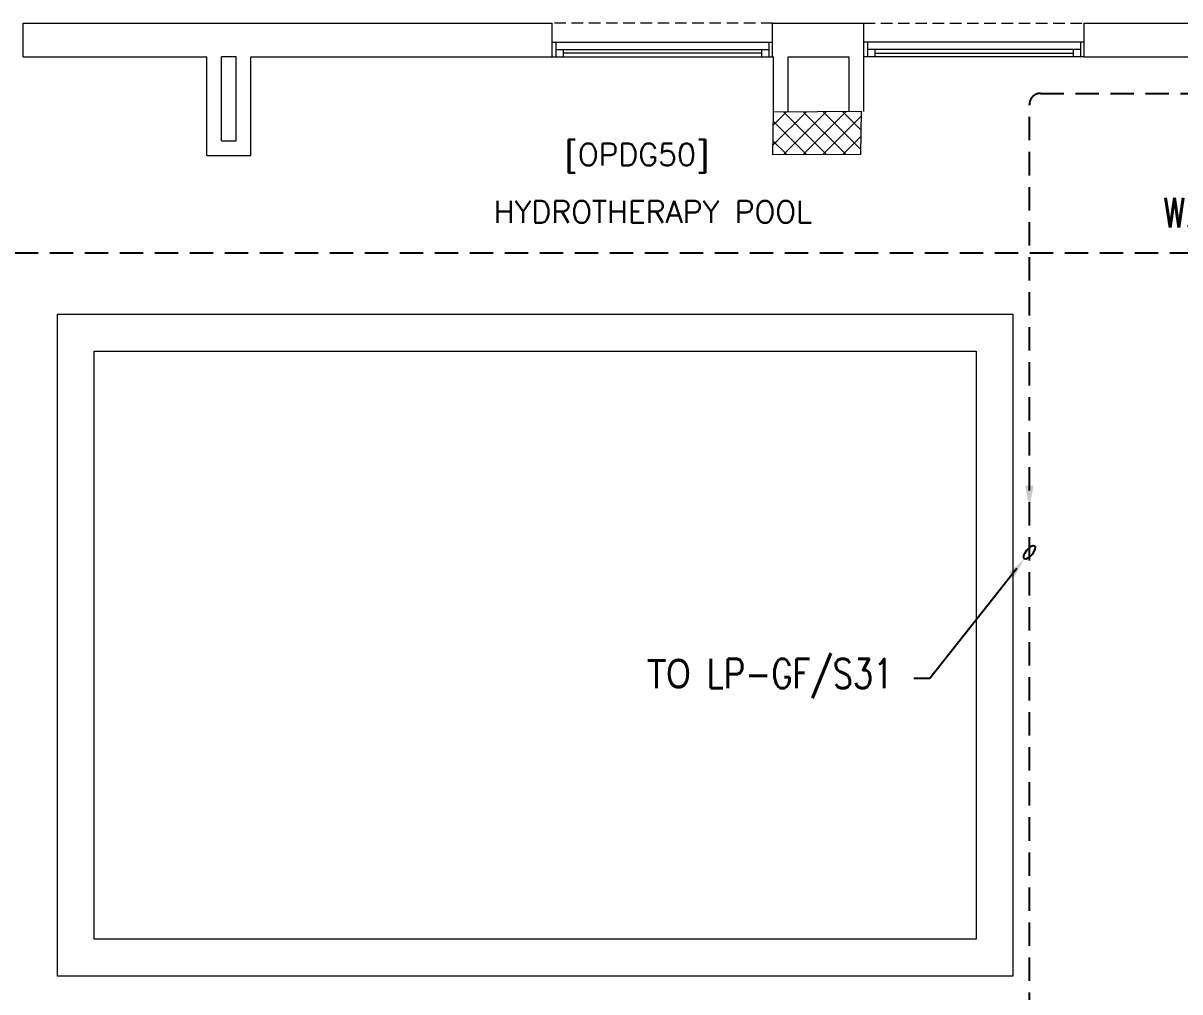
# Model space of a CAD drawing. Header units: inches. Extents: x -12418 to 57169, y -29325 to 19878.
# Drawn here: x 21729 to 29599, y 2815 to 9403 of the extents above; entities that cross this region are included whole.
import ezdxf
from ezdxf import colors
from ezdxf.entities.mleader import LeaderData, LeaderLine
from ezdxf.enums import TextEntityAlignment as Align
from ezdxf.math import Vec2, Vec3

# ---------------------------------------------------------------- set-up
doc = ezdxf.new("R2010")
doc.units = ezdxf.units.IN
doc.header["$LTSCALE"] = 25
doc.header["$MEASUREMENT"] = 0
for name, pattern in [('00-Ground Floor$0$HIDDEN2', [0.1875, 0.125, -0.0625]), ('DASHDOT', [25.4, 12.7, -6.35, 0, -6.35]), ('HIDDEN', [9.525, 6.35, -3.175])]:
    doc.linetypes.add(name, pattern=pattern)
doc.layers.get('0').update_dxf_attribs({"color": 8})
doc.layers.get('Defpoints').update_dxf_attribs({"color": 8})
for name, color, linetype, lineweight in [('00-Ground Floor$0$72_EGR_BASE_TEXT', 252, 'Continuous', 5), ('00-Ground Floor$0$Aluminum', 251, 'Continuous', 5), ('00-Ground Floor$0$C-HYDR-CTCH', 251, 'Continuous', 5), ('00-Ground Floor$0$Hatch', 254, 'Continuous', 5), ('00-Ground Floor$0$Proj', 251, 'Continuous', 5), ('00-Ground Floor$0$Walls', 251, 'Continuous', 5), ('E-LITE-CIRC @ 100', 6, 'Continuous', 25), ('E-LITE-CLNG-CNDT', 6, 'DASHDOT', 35), ('E-LITE-EXIT-NUMB', 6, 'Continuous', 25), ('E-POWR-FLOR-CNDT', 6, 'HIDDEN', 25), ('E-POWR-FLOR-CNDT @ 100', 6, 'HIDDEN', 25), ('E-POWR-WALL @ 100', 4, 'Continuous', 35)]:
    doc.layers.add(name, color=color, linetype=linetype, lineweight=lineweight)
doc.styles.add('00-Ground Floor$0$SIMPLEX', font='SIMPLEX.shx', dxfattribs={"height": 150})
doc.styles.add('DC_Simplex', font='SIMPLEX.shx', dxfattribs={"width": 0.7})

# ---------------------------------------------------------------- blocks, each defined once
blk = doc.blocks.new('00-Ground Floor')
at = {"layer": '00-Ground Floor$0$Hatch'}
h = blk.add_hatch(dxfattribs=at)
h.set_pattern_fill('ANSI37', color=256, scale=30)
h.set_pattern_definition([(45, (-1981.42, -13099.68), (-67.35192, 67.35192), []), (135, (-1981.42, -13099.68), (-67.35192, -67.35192), [])])
h.paths.add_polyline_path([(48971.2, 8818.2), (48367.3, 8810.1), (48371.2, 8521.7), (48975.1, 8529.8)])
h.paths.add_polyline_path([(41810.5, 8810.5), (41227, 8805), (41207, 8513.7), (41790.5, 8519.1)])
h.paths.add_polyline_path([(27433.5, 8803.1), (26834.4, 8799), (26828.7, 8506), (27427.8, 8510)])
h.paths.add_polyline_path([(34618.7, 8805.3), (34017.5, 8797.8), (34009.3, 8512.1), (34610.5, 8519.6)])
h.paths.add_polyline_path([(20214.3, 8812.4), (19607.8, 8790.5), (19622.4, 8498), (20228.8, 8519.8)])
h.paths.add_polyline_path([(13477.7, 8802), (12255.7, 8825.9), (12249.3, 8529.8), (13471.3, 8505.8)])
h.paths.add_polyline_path([(13491.8, 1601.9), (12276.8, 1586.2), (12263.3, 1293.7), (13478.3, 1309.4)])
h.paths.add_polyline_path([(13465.7, -5591.3), (12262.6, -5607.3), (12256.9, -5900.3), (13460, -5884.3)])
h.paths.add_polyline_path([(13484.2, -12790), (12287.5, -12801.4), (12290.4, -13095.9), (13487, -13084.4)])
h.paths.add_polyline_path([(5849.2, -12787.9), (5245.6, -12791.6), (5256.3, -13077.1), (5859.8, -13073.4)])
h.paths.add_polyline_path([(5833.8, -5589.9), (5236.9, -5588.3), (5236.8, -5889.5), (5833.6, -5891)])
h.paths.add_polyline_path([(5843.6, 1599.7), (5224.3, 1600.9), (5213.7, 1298), (5833, 1296.7)])
h.paths.add_polyline_path([(5820.3, 8779.1), (5219.7, 8793.5), (5216, 8503.9), (5816.7, 8489.4)])
h.paths.add_polyline_path([(-1378.8, 8777.2), (-1981.4, 8799.9), (-1979.5, 8511.6), (-1376.9, 8488.9)])
h.paths.add_polyline_path([(-1371.1, -5601.1), (-1973.1, -5608.1), (-1969.7, -5899.7), (-1367.7, -5892.7)])
h.paths.add_polyline_path([(-1353.5, -12795.7), (-1951.9, -12796.7), (-1947.1, -13097.4), (-1348.7, -13096.4)])
h.paths.add_polyline_path([(20233.2, -12782.5), (19627.5, -12795.4), (19633.2, -13096.6), (20238.9, -13083.7)])
h.paths.add_polyline_path([(20226.6, -5590), (19632.3, -5607.6), (19634.4, -5904.1), (20228.7, -5886.6)])
h.paths.add_polyline_path([(20217.9, 1618), (19619, 1610.4), (19623, 1310.2), (20221.9, 1317.9)])
h.paths.add_polyline_path([(27418.3, 1602.8), (26816.3, 1607.5), (26820.6, 1315.3), (27422.5, 1310.7)])
h.paths.add_polyline_path([(27422, -5579.9), (26818.1, -5597.5), (26831.6, -5897.5), (27431.7, -5876.5)])
h.paths.add_polyline_path([(27438.1, -12795.9), (26834.3, -12789.3), (26831.9, -13075), (27435.7, -13081.6)])
h.paths.add_polyline_path([(34636.6, -12785.4), (34039.3, -12800), (34048.3, -13099.7), (34645.6, -13085.1)])
h.paths.add_polyline_path([(34629.3, -5597.1), (34028, -5595.2), (34029.2, -5892.4), (34630.4, -5894.3)])
h.paths.add_polyline_path([(34592.8, 1606.7), (34012, 1611.4), (34031.7, 1321.6), (34612.5, 1316.9)])
h.paths.add_polyline_path([(41796.2, 1606), (41198.6, 1619.8), (41200.6, 1327.8), (41798.2, 1314.1)])
h.paths.add_polyline_path([(41797.2, -5592.6), (41228.8, -5600.2), (41230.6, -5894.3), (41799, -5886.7)])
h.paths.add_polyline_path([(41834.3, -12789.7), (41229, -12792.4), (41230.4, -13096.9), (41835.6, -13094.3)])
h.paths.add_polyline_path([(49008.5, -12790.2), (48420.5, -12774.1), (48407.3, -13081.4), (48995.3, -13097.4)])
h.paths.add_polyline_path([(48992.7, -5590.8), (48389.5, -5589.7), (48387.5, -5886.2), (48990.7, -5887.3)])
at = {"layer": '00-Ground Floor$0$Aluminum'}
for p, q in [((25327.9, 9272.6, 0), (26827.9, 9272.6, 0)), ((25352.9, 9272.6, 0), (25352.9, 9172.6, 0)), ((25352.9, 9222.6, 0), (26802.9, 9222.6, 0)), ((25402.9, 9222.6, 0), (25402.9, 9172.6, 0)), ((26752.9, 9222.6, 0), (26752.9, 9172.6, 0)), ((26802.9, 9272.6, 0), (26802.9, 9172.6, 0)), ((28947.9, 9272.6, 0), (27447.9, 9272.6, 0)), ((27472.9, 9272.6, 0), (27472.9, 9172.6, 0)), ((28922.9, 9222.6, 0), (27472.9, 9222.6, 0)), ((27522.9, 9222.6, 0), (27522.9, 9172.6, 0)), ((28872.9, 9222.6, 0), (28872.9, 9172.6, 0)), ((28922.9, 9272.6, 0), (28922.9, 9172.6, 0)), ((25327.9, 9172.6, 0), (26827.9, 9172.6, 0)), ((26752.9, 9197.6, 0), (25402.9, 9197.6, 0)), ((28947.9, 9172.6, 0), (27447.9, 9172.6, 0)), ((27522.9, 9197.6, 0), (28872.9, 9197.6, 0))]:
    blk.add_line(p, q, dxfattribs=at)
at = {"layer": '00-Ground Floor$0$C-HYDR-CTCH', "elevation": 299672, "flags": 128}
blk.add_lwpolyline([(27427.8, 8510), (26828.7, 8506), (26834.4, 8799), (27433.5, 8803.1)], dxfattribs=at)
at = {"layer": '00-Ground Floor$0$C-HYDR-CTCH', "flags": 128}
blk.add_lwpolyline([(27427.8, 8510), (27433.5, 8803.1)], dxfattribs=at)
at = {"layer": '00-Ground Floor$0$Proj', "linetype": '00-Ground Floor$0$HIDDEN2', "ltscale": 25}
for p, q in [((26827.9, 9402.6, 0), (25327.9, 9402.6, 0)), ((27447.9, 9402.6, 0), (28947.9, 9402.6, 0))]:
    blk.add_line(p, q, dxfattribs=at)
at = {"layer": '00-Ground Floor$0$Proj'}
for p, q in [((21962.9, 7422.6, 0), (28462.9, 7422.6, 0)), ((21962.9, 2922.6, 0), (21962.9, 7422.6, 0)), ((28462.9, 7422.6, 0), (28462.9, 2922.6, 0)), ((22212.9, 7172.6, 0), (28212.9, 7172.6, 0)), ((22212.9, 3172.6, 0), (22212.9, 7172.6, 0)), ((28212.9, 7172.6, 0), (28212.9, 3172.6, 0)), ((28212.9, 3172.6, 0), (22212.9, 3172.6, 0)), ((28462.9, 2922.6, 0), (21962.9, 2922.6, 0))]:
    blk.add_line(p, q, dxfattribs=at)
at = {"layer": '00-Ground Floor$0$Walls'}
for p, q in [((21728.8, 9402.6, 0), (25327.9, 9402.6, 0)), ((21728.8, 9172.6, 0), (21728.8, 9402.6, 0)), ((25327.9, 9172.6, 0), (25327.9, 9402.6, 0)), ((26827.9, 9402.6, 0), (27447.9, 9402.6, 0)), ((26827.9, 9172.6, 0), (26827.9, 9402.6, 0)), ((27447.9, 8802.6, 0), (27447.9, 9402.6, 0)), ((28947.9, 9402.6, 0), (32509.4, 9402.6, 0)), ((28947.9, 9172.6, 0), (28947.9, 9402.6, 0)), ((21728.8, 9172.6, 0), (22977.9, 9172.6, 0)), ((22977.9, 8502.6, 0), (22977.9, 9172.6, 0)), ((23177.9, 9172.6, 0), (23077.9, 9172.6, 0)), ((23077.9, 8602.6, 0), (23077.9, 9172.6, 0)), ((23177.9, 8602.6, 0), (23177.9, 9172.6, 0)), ((23277.9, 9172.6, 0), (25327.9, 9172.6, 0)), ((23277.9, 8502.6, 0), (23277.9, 9172.6, 0)), ((26827.9, 9172.6, 0), (26834.4, 9172.6, 299672)), ((26834.4, 8799, 299672), (26834.4, 9172.6, 299672)), ((26934.4, 9172.6, 299672), (27347.9, 9172.6, 0)), ((26934.4, 8799, 299672), (26934.4, 9172.6, 299672)), ((27347.9, 8802.6, 0), (27347.9, 9172.6, 0)), ((28947.9, 9172.6, 0), (30177.9, 9172.6, 0)), ((23077.9, 8602.6, 0), (23177.9, 8602.6, 0)), ((22977.9, 8502.6, 0), (23277.9, 8502.6, 0))]:
    blk.add_line(p, q, dxfattribs=at)
at = {"layer": '00-Ground Floor$0$72_EGR_BASE_TEXT', "char_height": 150, "attachment_point": 2, "style": '00-Ground Floor$0$SIMPLEX'}
for s, insert in [('[OPDG50]', (25904.6, 8583.7, 0)), ('HYDROTHERAPY POOL', (26013.9, 8194.2))]:
    blk.add_mtext(s, dxfattribs=dict(at, insert=insert))
blk = doc.blocks.new('*U47')
blk.add_line((0, 1.75), (0, 3.25))
blk.add_lwpolyline([(1.75, 0, 1), (-1.75, 0)], format="xyb", close=True)
at = {"layer": 'Defpoints'}
for p, q in [((-2.475, 2.475), (0, 0)), ((2.475, 2.475), (0, 0)), ((-2.475, 0.758), (2.475, 0.758))]:
    blk.add_line(p, q, dxfattribs=at)
at = {"layer": 'E-LITE-EXIT-NUMB', "style": 'DC_Simplex', "width": 0.7, "flags": 8}
blk.add_attdef('TYPE', text='', height=2, rotation=360, dxfattribs=at).set_placement((-2.682, 5.238), align=Align.RIGHT)
blk.add_attdef('CIRCUIT', (2.682, 5.238), '', height=2, rotation=360, dxfattribs=at)
blk = doc.blocks.new('*U28')
blk.add_hatch(color=256).paths.add_polyline_path([(0.287, 0), (0, 1.5), (-0.287, 0)])
blk = doc.blocks.new('ARR0W')
at = {"color": 45}
blk.add_ellipse((0, 0), major_axis=(0.4, 0), ratio=0.4, dxfattribs=at)
at = {"color": 45, "ltscale": 0.5}
blk.add_solid([(-1.4, 0.167), (-0.4, 0), (-1.4, -0.167)], dxfattribs=at)

msp = doc.modelspace()

# ---------------------------------------------------------------- linework, layer by layer
at = {"layer": 'E-POWR-FLOR-CNDT', "elevation": 0}
for points in [[(19999.5, -3101.1), (21223.7, -1966.6, -0.189046), (21274.7, -1946.7), (28500.2, -1946.7, 0.414214), (28575.2, -1871.7), (28575.2, 8850.1, -0.414214), (28650.2, 8925.1), (30470.8, 8925.1), (30594.6, 9048.8)], [(29927.9, 7839.1), (20529.6, 7839.1, -0.198912), (20476.5, 7861.1), (20371.7, 7966)]]:
    msp.add_lwpolyline(points, format="xyb", dxfattribs=at)

# ---------------------------------------------------------------- block references
at = {"layer": 'E-LITE-CLNG-CNDT'}
msp.add_blockref('00-Ground Floor', (0, 0), dxfattribs=at)
at = {"layer": 'E-POWR-FLOR-CNDT @ 100', "xscale": 100, "yscale": 100, "zscale": 100, "rotation": 180}
msp.add_blockref('*U28', (28575.2, 6258.2, 0), dxfattribs=at)
at = {"layer": 'E-POWR-WALL @ 100'}
ref = msp.add_blockref('*U47', (30177.9, 7839.1, 0), dxfattribs=dict(at, xscale=100, yscale=100, zscale=100, rotation=90.00000000000001))
ref.add_attrib('TYPE', 'W.P.', dxfattribs={"layer": 'E-LITE-EXIT-NUMB', "height": 200, "style": 'DC_Simplex', "width": 0.7, "flags": 8}).set_placement((29880.1, 8013.9, 0), align=Align.RIGHT)

# ---------------------------------------------------------------- leaders
at = {"layer": 'E-LITE-CIRC @ 100'}
ml = msp.add_multileader_mtext('Standard', dxfattribs=at)
ml.set_content('{\\Fdc_el_romans|c0;\\W0.8;TO\\Fromans|c0; \\Fsimplex|c0;LP-GF/S31}', color=256, style='DC_Simplex')
ml.set_leader_properties()
ml.set_arrow_properties(name='ARR0W')
ml.build(insert=Vec2(0, 0))
ml.multileader.update_dxf_attribs({"dogleg_length": 200, "arrow_head_size": 140, "scale": 100})
ctx = ml.context
ctx.base_point, ctx.scale, ctx.char_height, ctx.arrow_head_size, ctx.landing_gap_size, ctx.plane_origin, ctx.plane_x_axis, ctx.plane_y_axis = Vec3(25748.9, 4946.1, 0), 100, 200, 140, 140, Vec3(45458.2, 359.8, 0), Vec3(1, 0.000001, 0), Vec3(-0.000001, 1, 0)
ctx.text_align_type = 2
notes = []
notes.append((ctx, [(1, (1, 1, 0), (27897.7, 4946.1, 0), (-1, -0.000001, 0), 108.8, [(0, [(28575.2, 5804.3, 0)], 0, [])])]))
ctx.mtext.insert, ctx.mtext.text_direction, ctx.mtext.rotation, ctx.mtext.alignment, ctx.mtext.flow_direction = Vec3(27648.9, 5079.4, 0), Vec3(1, 0.000001, 0), 0.000001, 3, 5
for ctx, leaders in notes:
    for number, flags, end, landing, length, lines in leaders:
        leader = LeaderData()
        leader.index, (leader.has_last_leader_line, leader.has_dogleg_vector, leader.attachment_direction) = number, flags
        leader.last_leader_point, leader.dogleg_vector, leader.dogleg_length = Vec3(end), Vec3(landing), length
        for number, points, colour, breaks in lines:
            line = LeaderLine()
            line.index, line.vertices, line.color, line.breaks = number, Vec3.list(points), colors.encode_raw_color(colour), breaks
            leader.lines.append(line)
        ctx.leaders.append(leader)

doc.saveas('drawing.dxf')
